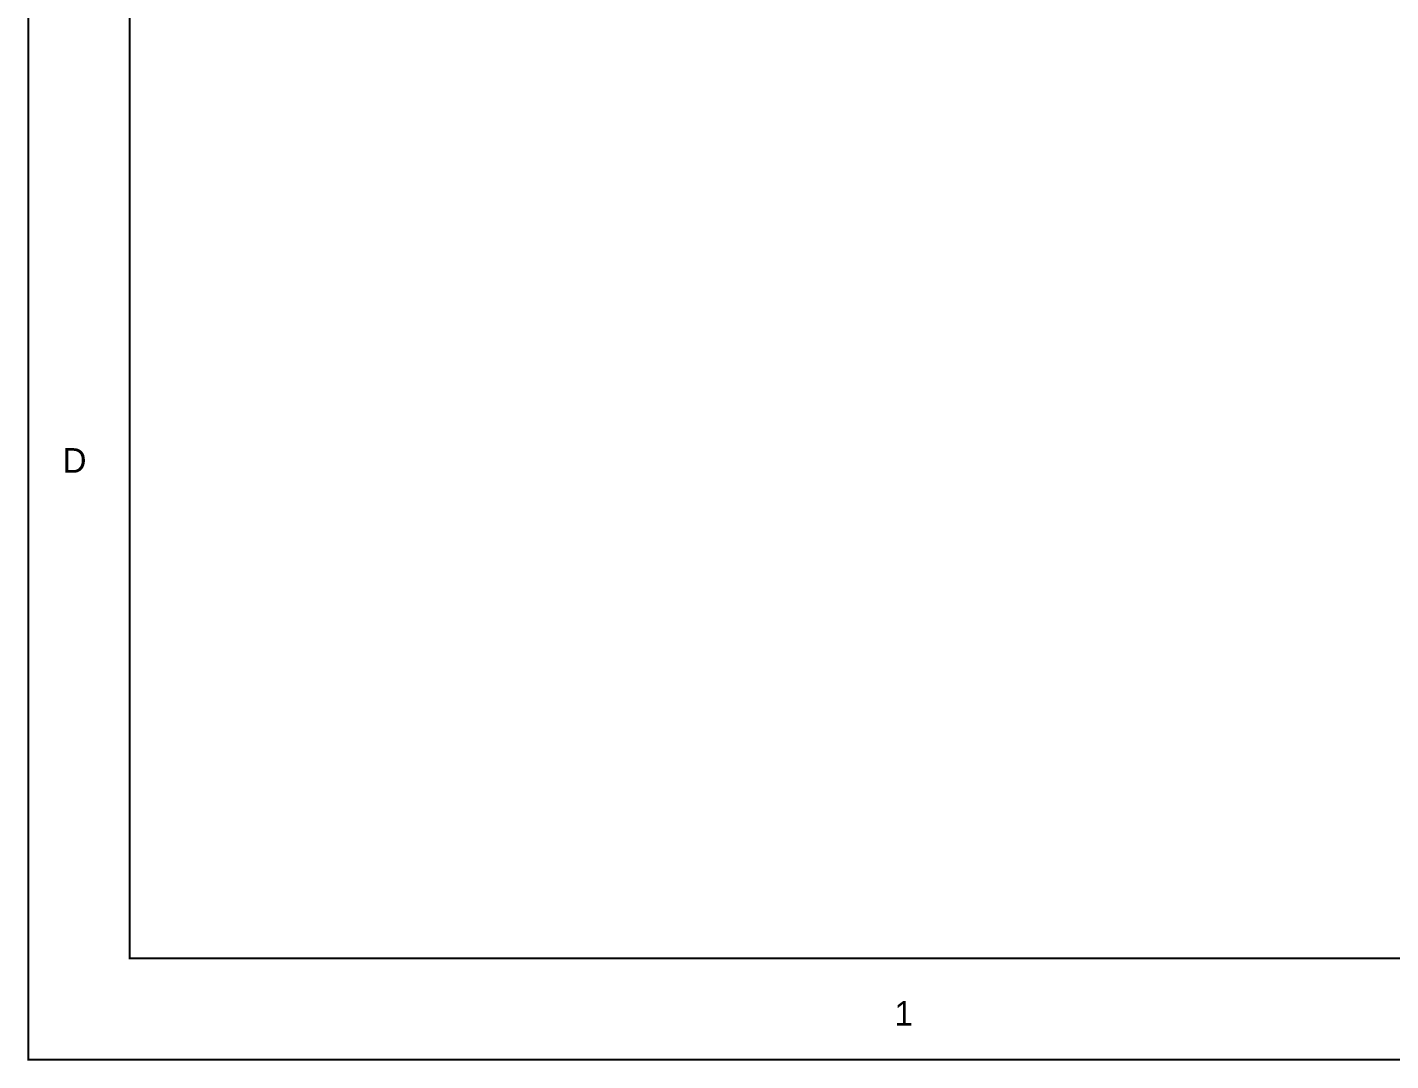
# Model space of a CAD drawing. Header units: millimetres. Extents: x 0 to 20.9, y 0 to 9.5.
# Drawn here: x -0.001 to 2.68, y -0.002 to 2.031 of the extents above; entities that cross this region are included whole.
import ezdxf

# ---------------------------------------------------------------- set-up
doc = ezdxf.new("R2010")
doc.units = ezdxf.units.MM
doc.header["$MEASUREMENT"] = 0
doc.layers.add('Sheet', color=255, linetype='Continuous')

msp = doc.modelspace()

# ---------------------------------------------------------------- linework, layer by layer
at = {"layer": 'Sheet', "const_width": 0.0039}
for points in [[(0.0008, 9.5), (0.0008, 0), (20.8661, 0), (20.8661, 9.5), (0.0008, 9.5), (0.0008, 9.5)], [(0.0008, 9.5), (20.8661, 9.5), (20.8661, 0), (0.0008, 0), (0.0008, 9.5)], [(0.2005, 9.2995), (0.2005, 0.1997), (20.6665, 0.1997), (20.6665, 9.2995), (0.2005, 9.2995), (0.2005, 9.2995)], [(0.2005, 9.2995), (20.6665, 9.2995), (20.6665, 0.1997), (0.2005, 0.1997), (0.2005, 9.2995)]]:
    msp.add_lwpolyline(points, close=True, dxfattribs=at)

# ---------------------------------------------------------------- texts
at = {"layer": 'Sheet'}
for s, p in [('D', (0.0685, 1.1545)), ('1', (1.7042, 0.0668))]:
    msp.add_text(s, height=0.0485, dxfattribs=at).set_placement(p)

doc.saveas('drawing.dxf')
